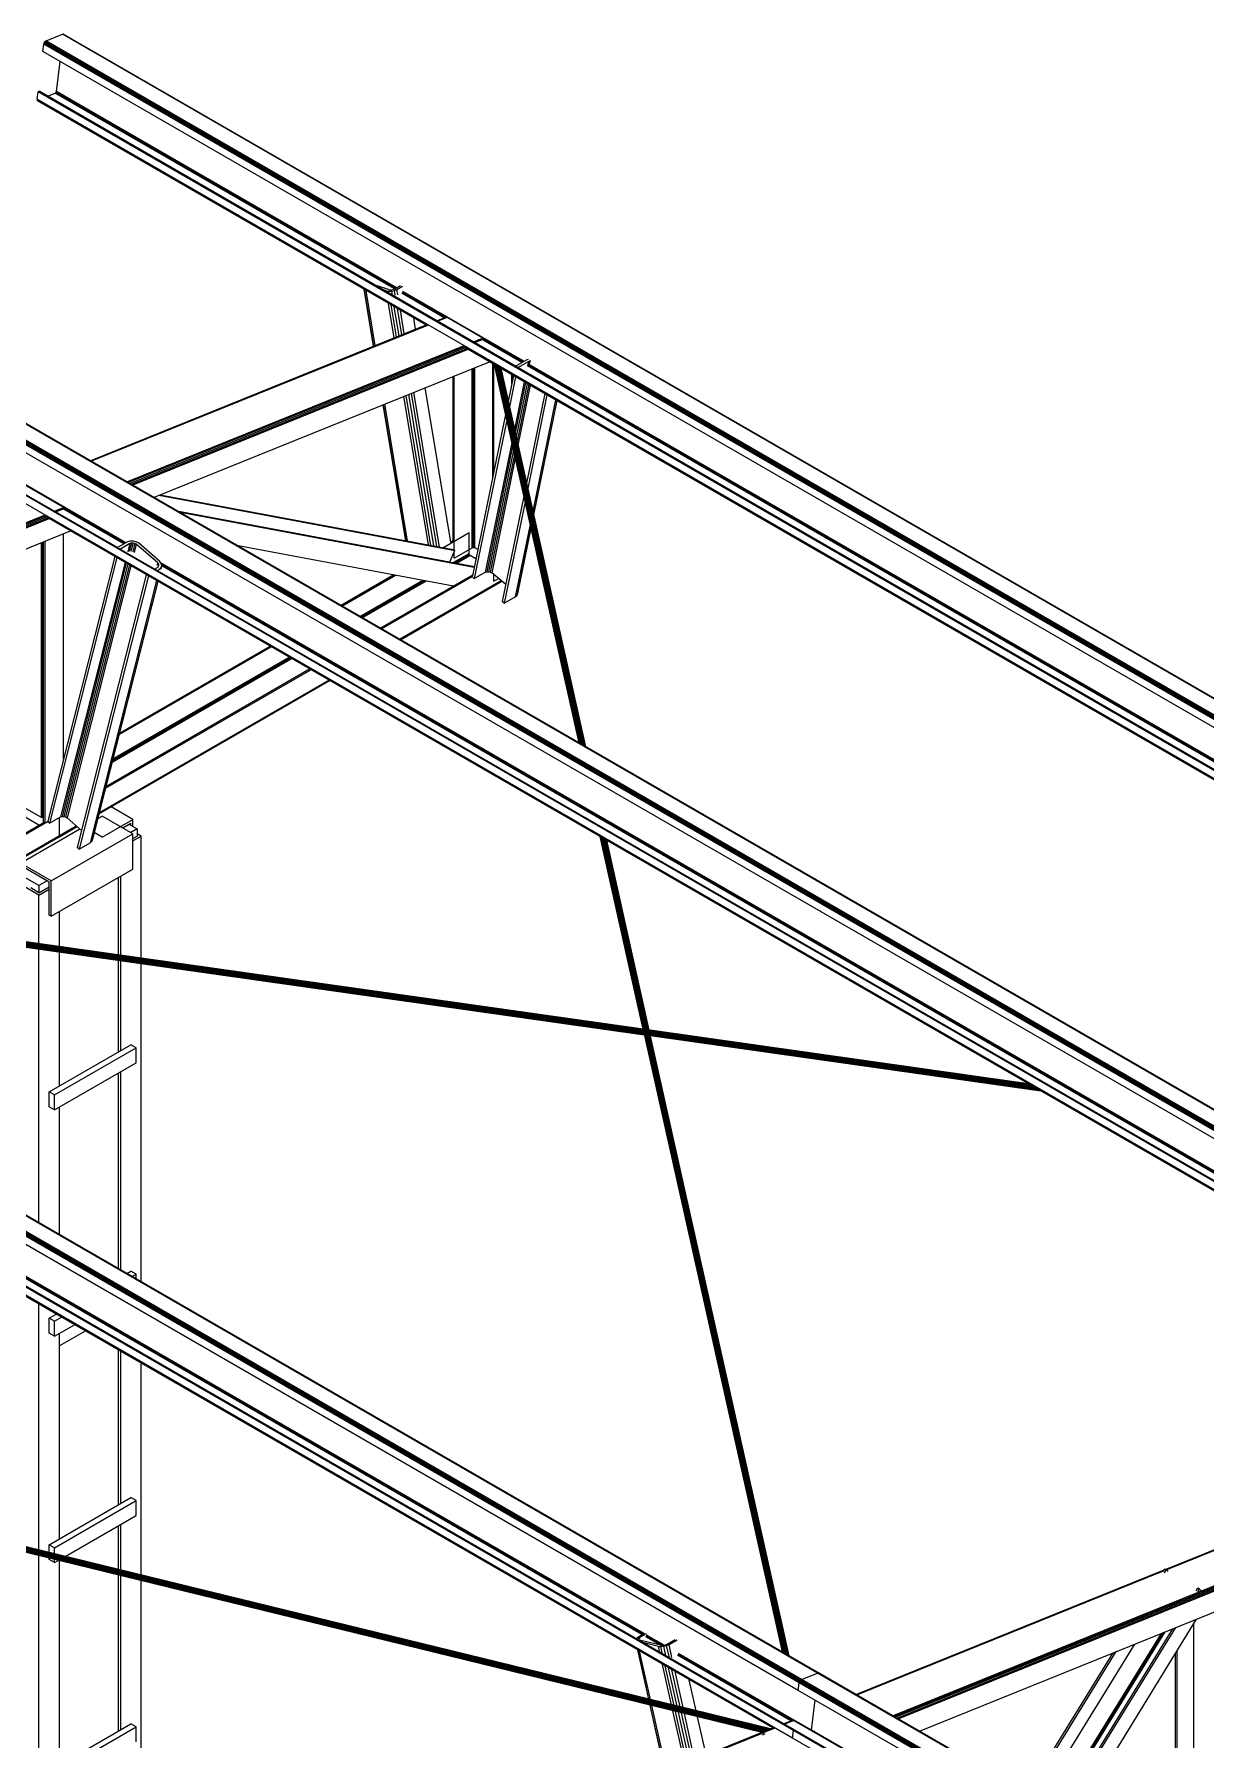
# Model space of a CAD drawing. Header units: millimetres. Extents: x 357 to 945, y 547 to 720.
# Drawn here: x 579.718 to 581.746, y 666.867 to 669.82 of the extents above; entities that cross this region are included whole.
import ezdxf

# ---------------------------------------------------------------- set-up
doc = ezdxf.new("R2010")
doc.units = ezdxf.units.MM
doc.layers.add('PLANTA-VIS', color=7, linetype='Continuous')

msp = doc.modelspace()

# ---------------------------------------------------------------- linework, layer by layer
at = {"layer": 'PLANTA-VIS', "extrusion": (6.79673e-13, 0.816497, 0.57735)}
for p, q in [((579.7349, 669.80498), (579.73583, 669.8067)), ((579.73583, 669.8067), (579.73708, 669.8081)), ((583.1653, 667.8267), (579.73583, 669.8067)), ((579.73708, 669.8081), (579.73845, 669.80897)), ((583.16655, 667.8281), (579.73708, 669.8081)), ((579.73845, 669.80897), (579.76642, 669.82027)), ((583.16792, 667.82896), (579.73845, 669.80897)), ((579.76642, 669.82027), (579.76773, 669.82049)), ((583.19589, 667.84027), (579.76642, 669.82027)), ((579.76773, 669.82049), (579.76874, 669.82)), ((583.19719, 667.84048), (579.76773, 669.82049)), ((583.19821, 667.84), (579.76874, 669.82)), ((579.73286, 669.79019), (579.73444, 669.80322)), ((583.16233, 667.81019), (579.73286, 669.79019)), ((579.73444, 669.80322), (579.7349, 669.80498)), ((583.1639, 667.82321), (579.73444, 669.80322)), ((583.16437, 667.82498), (579.7349, 669.80498)), ((579.75611, 669.72116), (579.76239, 669.77314)), ((579.7229, 669.70773), (579.72447, 669.72076)), ((579.72447, 669.72076), (579.72622, 669.72146)), ((583.15394, 667.74075), (579.72447, 669.72076)), ((583.15569, 667.74146), (579.72622, 669.72146)), ((579.74094, 669.71296), (579.7541, 669.71828)), ((579.7541, 669.71828), (579.75479, 669.71871)), ((580.34129, 669.37926), (579.7541, 669.71828)), ((579.75479, 669.71871), (579.75541, 669.71942)), ((580.34212, 669.37962), (579.75479, 669.71871)), ((579.75541, 669.71942), (579.75588, 669.72027)), ((580.34306, 669.38014), (579.75541, 669.71942)), ((579.75588, 669.72027), (579.75611, 669.72116)), ((580.34404, 669.3807), (579.75588, 669.72027)), ((580.34492, 669.38121), (579.75611, 669.72116)), ((583.15236, 667.72772), (579.7229, 669.70773)), ((579.7229, 669.70773), (579.72296, 669.70618)), ((580.39696, 669.31705), (579.72296, 669.70618)), ((579.72296, 669.70618), (579.72355, 669.70508)), ((580.39598, 669.31685), (579.72355, 669.70508)), ((582.43906, 667.53187), (579.00959, 669.51187)), ((582.43999, 667.53358), (579.01052, 669.51359)), ((582.44124, 667.53498), (579.01177, 669.51499)), ((582.44262, 667.53585), (579.01315, 669.51586)), ((582.47058, 667.54713), (579.04112, 669.52714)), ((582.47189, 667.54734), (579.04242, 669.52735)), ((582.4729, 667.54686), (579.04344, 669.52687)), ((582.43701, 667.51708), (579.00754, 669.49708)), ((582.4386, 667.5301), (579.00913, 669.5101)), ((582.42858, 667.44762), (578.99911, 669.42762)), ((579.86164, 668.93135), (579.00086, 669.42833)), ((582.42701, 667.4346), (578.99754, 669.4146)), ((580.30511, 669.28013), (580.28877, 669.37875)), ((580.30565, 669.28035), (580.28941, 669.37838)), ((580.30798, 669.28129), (580.29216, 669.37679)), ((580.33108, 669.37827), (580.31001, 669.38529)), ((580.32755, 669.37623), (580.3196, 669.37887)), ((580.32755, 669.37623), (580.33169, 669.37548)), ((580.32791, 669.37408), (580.32755, 669.37623)), ((580.33108, 669.37827), (580.33363, 669.3778)), ((580.33169, 669.37548), (580.33659, 669.37566)), ((580.33235, 669.37151), (580.33169, 669.37548)), ((580.33363, 669.3778), (580.33666, 669.37792)), ((580.33659, 669.37566), (580.34153, 669.37673)), ((580.33779, 669.36841), (580.33659, 669.37566)), ((580.33666, 669.37792), (580.33968, 669.37858)), ((580.33968, 669.37858), (580.34228, 669.37968)), ((580.34153, 669.37673), (580.34574, 669.37854)), ((580.34291, 669.36838), (580.34153, 669.37673)), ((580.34228, 669.37968), (580.3518, 669.38518)), ((580.34574, 669.37854), (580.35537, 669.3841)), ((580.34726, 669.36933), (580.34574, 669.37854)), ((580.42748, 669.32951), (580.35408, 669.37188)), ((580.42837, 669.32983), (580.35477, 669.37232)), ((580.42956, 669.3302), (580.35533, 669.37306)), ((580.56447, 669.25343), (580.35569, 669.37397)), ((580.56536, 669.25394), (580.35578, 669.37494)), ((580.34106, 669.29466), (580.33119, 669.35426)), ((580.34483, 669.29618), (580.33563, 669.35169)), ((580.34945, 669.29805), (580.34109, 669.34855)), ((580.35424, 669.29999), (580.34674, 669.34528)), ((580.35847, 669.3017), (580.35172, 669.3424)), ((579.81434, 669.08179), (580.3963, 669.31698)), ((579.81462, 669.08162), (580.39731, 669.31712)), ((579.81586, 669.08091), (580.39893, 669.31655)), ((580.37807, 669.30962), (580.37485, 669.32905)), ((580.41452, 669.32407), (580.4299, 669.33029)), ((580.41576, 669.32335), (580.43179, 669.32983)), ((579.87809, 669.04498), (580.46115, 669.28062)), ((579.88009, 669.04382), (580.46279, 669.27932)), ((579.88256, 669.04239), (580.46453, 669.27759)), ((579.88512, 669.04092), (580.46676, 669.27599)), ((579.88737, 669.03962), (580.46901, 669.27469)), ((583.11932, 667.74529), (580.46317, 669.27882)), ((583.11834, 667.7451), (580.46509, 669.27695)), ((580.47799, 669.28743), (580.49402, 669.29391)), ((580.47999, 669.28627), (580.49537, 669.29249)), ((580.56186, 669.25192), (580.49493, 669.29056)), ((580.56258, 669.25234), (580.49543, 669.29111)), ((580.5635, 669.25287), (580.49547, 669.29214)), ((579.92439, 669.01825), (580.50603, 669.25331)), ((580.51152, 669.05349), (580.51152, 669.25015)), ((580.51364, 669.06384), (580.51364, 669.24892)), ((580.51423, 669.24858), (580.66082, 668.59307)), ((580.51431, 669.24853), (580.66091, 668.59302)), ((580.51448, 669.24844), (580.66107, 668.59292)), ((580.51474, 669.24829), (580.66133, 668.59278)), ((580.51507, 669.2481), (580.66166, 668.59258)), ((580.51548, 669.24786), (580.66207, 668.59235)), ((580.51596, 669.24758), (580.66255, 668.59207)), ((580.51649, 669.24727), (580.66309, 668.59176)), ((580.51708, 669.24693), (580.66368, 668.59142)), ((580.51772, 669.24657), (580.66431, 668.59105)), ((580.51839, 669.24618), (580.66498, 668.59067)), ((580.51908, 669.24578), (580.66567, 668.59027)), ((580.51978, 669.24538), (580.66637, 668.58986)), ((580.55087, 669.24558), (580.55083, 669.24537)), ((580.55087, 669.24558), (580.56997, 669.25661)), ((580.55184, 669.24479), (580.55087, 669.24558)), ((580.55487, 669.24304), (580.57343, 669.25376)), ((580.56997, 669.25661), (580.57366, 669.25789)), ((580.57343, 669.25376), (580.57185, 669.24606)), ((583.06365, 667.80751), (580.57196, 669.24609)), ((583.06448, 667.80786), (580.5728, 669.24644)), ((580.57343, 669.25376), (580.57602, 669.25467)), ((583.06542, 667.80838), (580.57361, 669.24703)), ((583.0664, 667.80894), (580.57428, 669.24777)), ((583.06728, 667.80945), (580.5747, 669.24855)), ((580.57602, 669.25467), (580.57486, 669.24902)), ((580.57602, 669.25467), (580.57735, 669.2547)), ((580.44293, 668.94384), (580.44293, 669.22781)), ((580.44505, 668.92682), (580.44505, 669.22867)), ((580.47616, 668.93109), (580.47616, 669.24124)), ((580.47714, 668.93147), (580.47714, 669.24164)), ((580.47829, 668.9316), (580.47829, 669.2421)), ((580.47944, 668.93147), (580.47944, 669.24256)), ((580.4804, 668.93109), (580.4804, 669.24296)), ((580.52048, 669.24497), (580.66707, 668.58946)), ((580.52117, 669.24457), (580.66777, 668.58906)), ((580.52184, 669.24418), (580.66844, 668.58867)), ((580.52248, 669.24382), (580.66908, 668.5883)), ((580.52308, 669.24347), (580.66967, 668.58796)), ((580.52363, 669.24316), (580.67022, 668.58764)), ((580.52411, 669.24287), (580.67071, 668.58736)), ((580.52453, 669.24263), (580.67112, 668.58712)), ((580.52488, 669.24243), (580.67147, 668.58692)), ((580.52514, 669.24228), (580.67173, 668.58677)), ((580.52532, 669.24218), (580.67191, 668.58666)), ((580.52542, 669.24212), (580.67201, 668.58661)), ((580.52542, 669.24212), (580.67201, 668.58661)), ((580.54755, 669.22934), (580.53833, 669.18438)), ((580.55117, 669.22725), (580.54045, 669.17493)), ((580.54475, 669.2157), (580.54475, 669.23096)), ((580.54605, 669.22205), (580.54605, 669.23021)), ((580.54651, 669.22429), (580.54651, 669.22994)), ((580.56622, 669.21856), (580.54923, 669.13565)), ((580.56837, 669.21732), (580.55048, 669.13004)), ((580.57107, 669.21577), (580.55206, 669.123)), ((580.40051, 668.9359), (580.35784, 669.19342)), ((580.40466, 668.93513), (580.36161, 669.19494)), ((580.40975, 668.93418), (580.36623, 669.19681)), ((580.41502, 668.93319), (580.37102, 669.19875)), ((580.41967, 668.93232), (580.37524, 669.20045)), ((580.4392, 668.94068), (580.39485, 669.20838)), ((580.57391, 669.21412), (580.55372, 669.11557)), ((580.57646, 669.21265), (580.55521, 669.10893)), ((580.60176, 669.19805), (580.56997, 669.04291)), ((580.60537, 669.19596), (580.57208, 669.03348)), ((580.62042, 669.18727), (580.58086, 668.9942)), ((580.62248, 669.18608), (580.58207, 668.98882)), ((580.36092, 668.94329), (580.32189, 669.17889)), ((580.36152, 668.94318), (580.32243, 669.17911)), ((580.36408, 668.9427), (580.32476, 669.18005)), ((580.53367, 669.16163), (580.4765, 668.88259)), ((580.6228, 669.1859), (580.58225, 668.98798)), ((580.53579, 669.15219), (580.47953, 668.87767)), ((579.87542, 668.93931), (579.58761, 669.10547)), ((579.8763, 668.93982), (579.58769, 669.10645)), ((580.54457, 669.11291), (580.49863, 668.8887)), ((580.54582, 669.1073), (580.50122, 668.88961)), ((580.5474, 669.10025), (580.50426, 668.88968)), ((580.54906, 669.09283), (580.50728, 668.88891)), ((580.55055, 669.08619), (580.50982, 668.88742)), ((579.93366, 669.02199), (580.44593, 668.92631)), ((579.93553, 669.02275), (580.4431, 668.92795)), ((580.56531, 669.02017), (580.52796, 668.83789)), ((580.56742, 669.01074), (580.53142, 668.83504)), ((578.48155, 668.48058), (579.73579, 668.98747)), ((578.48355, 668.47942), (579.73743, 668.98617)), ((578.48603, 668.47799), (579.73917, 668.98444)), ((578.48858, 668.47652), (579.74142, 668.98285)), ((578.49084, 668.47522), (579.74367, 668.98154)), ((582.39398, 667.45215), (579.73779, 668.9857)), ((582.393, 667.45195), (579.73971, 668.98383)), ((579.75265, 668.99428), (579.76865, 669.00075)), ((579.75465, 668.99313), (579.77001, 668.99934)), ((579.8728, 668.9378), (579.76958, 668.99739)), ((579.87353, 668.93822), (579.77007, 668.99795)), ((579.87444, 668.93874), (579.77012, 668.99897)), ((579.96482, 668.9949), (580.47981, 668.89872)), ((579.96765, 668.99327), (580.47959, 668.89766)), ((581.0447, 666.97058), (577.61524, 668.95058)), ((581.04608, 666.97145), (577.61661, 668.95145)), ((581.07405, 666.98273), (577.64458, 668.96273)), ((581.07535, 666.98294), (577.64588, 668.96294)), ((581.07637, 666.98246), (577.6469, 668.96246)), ((578.52786, 668.45384), (579.78069, 668.96017)), ((579.76828, 668.56513), (579.76828, 668.95516)), ((580.42538, 668.93126), (580.47058, 668.95736)), ((580.47058, 668.92143), (580.47058, 668.95736)), ((580.5762, 668.97145), (580.55051, 668.84607)), ((580.57741, 668.96608), (580.55335, 668.84867)), ((580.57759, 668.96524), (580.55439, 668.85199)), ((581.04048, 666.95267), (577.61101, 668.93268)), ((581.04206, 666.9657), (577.61259, 668.9457)), ((581.04253, 666.96747), (577.61306, 668.94747)), ((581.04345, 666.96918), (577.61398, 668.94918)), ((579.7301, 668.46402), (579.7301, 668.93972)), ((579.73293, 668.46565), (579.73293, 668.94087)), ((579.73364, 668.45513), (579.73364, 668.94115)), ((579.73646, 668.45635), (579.73646, 668.9423)), ((579.8608, 668.93087), (579.86073, 668.93057)), ((579.8608, 668.93087), (579.87989, 668.94189)), ((579.86196, 668.92986), (579.8608, 668.93087)), ((582.43033, 667.44832), (579.86407, 668.92995)), ((579.86595, 668.92887), (579.88332, 668.9389)), ((579.88332, 668.9389), (579.87955, 668.92398)), ((579.87989, 668.94189), (579.88409, 668.94334)), ((579.88591, 668.93979), (579.88208, 668.92464)), ((579.88332, 668.9389), (579.88591, 668.93979)), ((579.88409, 668.94334), (579.88901, 668.94337)), ((579.88893, 668.93982), (579.88511, 668.92469)), ((579.88591, 668.93979), (579.88893, 668.93982)), ((579.89194, 668.93897), (579.88818, 668.92413)), ((579.88893, 668.93982), (579.89194, 668.93897)), ((579.88901, 668.94337), (579.89389, 668.942)), ((579.89446, 668.93739), (579.89082, 668.92302)), ((579.89194, 668.93897), (579.89446, 668.93739)), ((579.89389, 668.942), (579.898, 668.93943)), ((579.93146, 668.90514), (579.89446, 668.93739)), ((579.935, 668.90718), (579.898, 668.93943)), ((580.06792, 668.93538), (580.44385, 668.86517)), ((580.43746, 668.90663), (580.44593, 668.92631)), ((580.43905, 668.9416), (580.44293, 668.94384)), ((580.44593, 668.92631), (580.4431, 668.92795)), ((580.44312, 668.90557), (580.47058, 668.92143)), ((580.44459, 668.9053), (580.47075, 668.9204)), ((580.44505, 668.91313), (580.47616, 668.93109)), ((580.44505, 668.91313), (580.44505, 668.92426)), ((580.47075, 668.9204), (580.47058, 668.92143)), ((580.4712, 668.91933), (580.47075, 668.9204)), ((580.47616, 668.93109), (580.47714, 668.93147)), ((580.47714, 668.93147), (580.47829, 668.9316)), ((580.47829, 668.9316), (580.47944, 668.93147)), ((580.47944, 668.93147), (580.4804, 668.93109)), ((580.4858, 668.92798), (580.4804, 668.93109)), ((579.85706, 668.91608), (579.74118, 668.45797)), ((579.86071, 668.91397), (579.74438, 668.4541)), ((579.87494, 668.90576), (579.76347, 668.46513)), ((579.877, 668.90457), (579.76606, 668.46602)), ((579.87963, 668.90305), (579.76908, 668.46604)), ((579.88244, 668.90143), (579.77209, 668.4652)), ((579.88499, 668.89995), (579.77461, 668.46362)), ((579.92613, 668.89412), (579.93129, 668.8971)), ((579.93146, 668.90514), (579.93023, 668.90026)), ((579.93044, 668.89164), (579.93472, 668.89411)), ((579.93129, 668.8971), (579.93304, 668.89871)), ((579.93314, 668.90307), (579.93146, 668.90514)), ((579.93314, 668.90307), (579.93206, 668.89879)), ((579.93304, 668.89871), (579.93368, 668.9008)), ((579.93368, 668.9008), (579.93314, 668.90307)), ((579.93472, 668.89411), (579.93428, 668.89238)), ((579.93472, 668.89411), (579.93756, 668.89673)), ((579.93771, 668.9038), (579.935, 668.90718)), ((582.24947, 667.56967), (579.93687, 668.90485)), ((579.93756, 668.89673), (579.93694, 668.89429)), ((579.93756, 668.89673), (579.93861, 668.90014)), ((579.93861, 668.90014), (579.93771, 668.9038)), ((579.93861, 668.90014), (579.93776, 668.89675)), ((582.24859, 667.56916), (579.93784, 668.90327)), ((582.24761, 667.56859), (579.93816, 668.90195)), ((582.2467, 667.56807), (579.93847, 668.90073)), ((582.24597, 667.56765), (579.93854, 668.89984)), ((580.44633, 668.90497), (580.4712, 668.91933)), ((580.44806, 668.90465), (580.47189, 668.9184)), ((580.44953, 668.90437), (580.4727, 668.91776)), ((580.47189, 668.9184), (580.4712, 668.91933)), ((580.4727, 668.91776), (580.47189, 668.9184)), ((580.48254, 668.91207), (580.4727, 668.91776)), ((581.03205, 666.88321), (577.60258, 668.86322)), ((579.91179, 668.88448), (579.79234, 668.4123)), ((579.91544, 668.88237), (579.79577, 668.40931)), ((579.92967, 668.87416), (579.81486, 668.42033)), ((579.93157, 668.87306), (579.8177, 668.42295)), ((579.93174, 668.87296), (579.81876, 668.42636)), ((580.2481, 668.83135), (580.3402, 668.88453)), ((580.25022, 668.83013), (580.3434, 668.88393)), ((580.28133, 668.81217), (580.39042, 668.87515)), ((580.28231, 668.8116), (580.39189, 668.87487)), ((580.28346, 668.81094), (580.39364, 668.87455)), ((580.28461, 668.81028), (580.39537, 668.87422)), ((580.28558, 668.80972), (580.39683, 668.87395)), ((580.31669, 668.79175), (580.47683, 668.88421)), ((580.31881, 668.79053), (580.47738, 668.88208)), ((580.34992, 668.77257), (580.52593, 668.87418)), ((580.35122, 668.77181), (580.527, 668.8733)), ((580.35168, 668.77155), (580.52738, 668.87299)), ((580.47953, 668.87767), (580.47738, 668.87945)), ((580.47953, 668.87767), (580.49863, 668.8887)), ((580.49863, 668.8887), (580.50122, 668.88961)), ((580.50122, 668.88961), (580.50426, 668.88968)), ((580.50426, 668.88968), (580.50728, 668.88891)), ((580.50728, 668.88891), (580.50982, 668.88742)), ((580.53404, 668.86752), (580.50982, 668.88742)), ((580.51364, 668.87353), (580.51364, 668.88428)), ((580.51364, 668.87353), (580.52132, 668.87797)), ((581.03047, 666.87019), (577.601, 668.8502)), ((580.53142, 668.83504), (580.52796, 668.83789)), ((580.53142, 668.83504), (580.55051, 668.84607)), ((580.55051, 668.84607), (580.55335, 668.84867)), ((580.55335, 668.84867), (580.55439, 668.85199)), ((579.86458, 668.60748), (580.12807, 668.75961)), ((579.8653, 668.61035), (580.12595, 668.76083)), ((579.84111, 668.51473), (580.19666, 668.72001)), ((579.84184, 668.5176), (580.19454, 668.72123)), ((579.85248, 668.55967), (580.16343, 668.7392)), ((579.85281, 668.56098), (580.16246, 668.73975)), ((579.8532, 668.56253), (580.16132, 668.74042)), ((579.8536, 668.56409), (580.16016, 668.74108)), ((579.85393, 668.56541), (580.15919, 668.74165)), ((579.82987, 668.47028), (580.22954, 668.70103)), ((579.83002, 668.4709), (580.22908, 668.70129)), ((579.83047, 668.47266), (580.22778, 668.70204)), ((579.73293, 668.53816), (579.73364, 668.53775)), ((579.73293, 668.53392), (579.73364, 668.53433)), ((579.73293, 668.53147), (579.73364, 668.53188)), ((579.7301, 668.46402), (579.70111, 668.48076)), ((579.73293, 668.49554), (579.73364, 668.49595)), ((579.73293, 668.49442), (579.73364, 668.49483)), ((579.73293, 668.49309), (579.73364, 668.4935)), ((579.73293, 668.49176), (579.73364, 668.49217)), ((579.73293, 668.49065), (579.73364, 668.49105)), ((579.88863, 668.46051), (579.85079, 668.48236)), ((579.4403, 668.28577), (579.73611, 668.45656)), ((579.44371, 668.28529), (579.74199, 668.4575)), ((579.726, 668.45072), (579.69489, 668.46868)), ((579.726, 668.45072), (579.69489, 668.46868)), ((579.7301, 668.46402), (579.73293, 668.46565)), ((579.74438, 668.4541), (579.74199, 668.45619)), ((579.74438, 668.4541), (579.76347, 668.46513)), ((579.76011, 668.43), (579.79203, 668.44843)), ((579.76103, 668.43107), (579.79166, 668.44875)), ((579.76135, 668.43276), (579.76135, 668.46391)), ((579.76135, 668.43276), (579.76135, 668.46391)), ((579.76135, 668.43276), (579.79063, 668.44966)), ((579.76347, 668.46513), (579.76606, 668.46602)), ((579.76606, 668.46602), (579.76908, 668.46604)), ((579.76908, 668.46604), (579.77209, 668.4652)), ((579.77209, 668.4652), (579.77461, 668.46362)), ((579.79977, 668.44168), (579.77461, 668.46362)), ((579.82781, 668.46213), (579.8356, 668.46663)), ((579.88863, 668.43601), (579.8356, 668.46663)), ((579.8356, 668.42989), (579.88863, 668.46051)), ((579.87096, 668.44622), (579.8851, 668.45439)), ((579.88156, 668.45234), (579.8957, 668.44418)), ((579.8851, 668.4503), (579.8851, 668.45439)), ((579.88863, 668.44826), (579.88863, 668.46051)), ((580.99744, 666.88774), (578.34125, 668.42129)), ((580.99646, 666.88755), (578.34318, 668.41943)), ((579.49368, 668.27821), (579.76135, 668.43276)), ((579.49577, 668.27792), (579.76103, 668.43107)), ((579.49651, 668.27781), (579.76011, 668.43)), ((579.69418, 668.38498), (579.79683, 668.44425)), ((579.74721, 668.35436), (579.88863, 668.43601)), ((579.76103, 668.43107), (579.76011, 668.43)), ((579.76103, 668.43107), (579.76011, 668.43)), ((579.76135, 668.43276), (579.76103, 668.43107)), ((579.76135, 668.43276), (579.76103, 668.43107)), ((579.79577, 668.40931), (579.81486, 668.42033)), ((579.81486, 668.42033), (579.8177, 668.42295)), ((579.8177, 668.42295), (579.81876, 668.42636)), ((579.8356, 668.42989), (579.82168, 668.43793)), ((579.8957, 668.44418), (579.8851, 668.43806)), ((579.88863, 668.37478), (579.88863, 668.43601)), ((579.88863, 668.42777), (579.8957, 668.43185)), ((579.88863, 668.42368), (579.90278, 668.43185)), ((579.8957, 668.44418), (579.8957, 668.43185)), ((579.90278, 668.43185), (579.8957, 668.43593)), ((579.90278, 668.22032), (579.90278, 668.43185)), ((580.69704, 668.43112), (580.77168, 668.09735)), ((580.69712, 668.43107), (580.77175, 668.09734)), ((580.69729, 668.43097), (580.77191, 668.09732)), ((580.69755, 668.43082), (580.77213, 668.09728)), ((580.69788, 668.43063), (580.77243, 668.09724)), ((580.69829, 668.4304), (580.7728, 668.09719)), ((580.69876, 668.43012), (580.77323, 668.09713)), ((580.6993, 668.42981), (580.77372, 668.09706)), ((580.69989, 668.42947), (580.77425, 668.09698)), ((580.70053, 668.4291), (580.77482, 668.0969)), ((580.7012, 668.42872), (580.77542, 668.09682)), ((580.70189, 668.42832), (580.77604, 668.09672)), ((580.70259, 668.42791), (580.77669, 668.09654)), ((580.70329, 668.42751), (580.77736, 668.09628)), ((580.70398, 668.42711), (581.01974, 667.01515)), ((580.70465, 668.42672), (580.77863, 668.09592)), ((580.70529, 668.42635), (580.77915, 668.09607)), ((580.70589, 668.42601), (580.77966, 668.09615)), ((580.70644, 668.42569), (580.78013, 668.09615)), ((580.70692, 668.42541), (580.78057, 668.09609)), ((580.70734, 668.42517), (580.78094, 668.09604)), ((580.70769, 668.42497), (580.78125, 668.09599)), ((580.70795, 668.42482), (580.78149, 668.09596)), ((580.70813, 668.42471), (580.78166, 668.09594)), ((580.70822, 668.42466), (580.78174, 668.09592)), ((580.70823, 668.42465), (580.78175, 668.09592)), ((580.77595, 668.09674), (578.6172, 668.40226)), ((580.7766, 668.09658), (578.61737, 668.40216)), ((580.77728, 668.09634), (578.61771, 668.40197)), ((580.77797, 668.09602), (578.61821, 668.40167)), ((581.4403, 668.00199), (578.61887, 668.40129)), ((580.77755, 668.09544), (578.61968, 668.40083)), ((580.77701, 668.0951), (578.62063, 668.40028)), ((580.77649, 668.09471), (578.62169, 668.39967)), ((580.77599, 668.09427), (578.62286, 668.39899)), ((580.77551, 668.0938), (578.62411, 668.39827)), ((580.77507, 668.09328), (578.62542, 668.39751)), ((580.77468, 668.09275), (578.62678, 668.39673)), ((580.77434, 668.09219), (578.62817, 668.39593)), ((580.77405, 668.09163), (578.62955, 668.39513)), ((580.77381, 668.09107), (578.63091, 668.39434)), ((580.77365, 668.09052), (578.63223, 668.39358)), ((580.77355, 668.08999), (578.63349, 668.39285)), ((580.77351, 668.08948), (578.63466, 668.39218)), ((580.77355, 668.08901), (578.63574, 668.39156)), ((580.77364, 668.08858), (578.63669, 668.39101)), ((580.77372, 668.08821), (578.63751, 668.39053)), ((580.77379, 668.0879), (578.63818, 668.39014)), ((580.77384, 668.08767), (578.6387, 668.38985)), ((580.77388, 668.08751), (578.63905, 668.38964)), ((580.7739, 668.08743), (578.63923, 668.38954)), ((580.7739, 668.08743), (578.63924, 668.38953)), ((579.79577, 668.40931), (579.79234, 668.4123)), ((579.726, 668.3462), (579.67048, 668.37826)), ((579.74721, 668.35436), (579.69418, 668.38498)), ((579.74368, 668.35232), (579.69418, 668.3809)), ((579.74721, 668.29313), (579.88863, 668.37478)), ((579.86389, 668.22582), (579.86389, 668.36049)), ((579.86742, 668.22532), (579.86742, 668.36253)), ((579.726, 668.32979), (579.69064, 668.3502)), ((579.726, 668.33387), (579.71186, 668.34204)), ((579.74014, 668.35436), (579.726, 668.3462)), ((579.726, 668.3462), (579.726, 668.33387)), ((579.726, 668.33387), (579.74368, 668.34408)), ((579.726, 668.32979), (579.74368, 668.33999)), ((579.726, 668.24534), (579.726, 668.32979)), ((579.74368, 668.29517), (579.74368, 668.35232)), ((579.74721, 668.29313), (579.74721, 668.35436)), ((581.03379, 666.88392), (578.55002, 668.31793)), ((579.76135, 668.24033), (579.76135, 668.30129)), ((580.77335, 667.05121), (578.61978, 668.29458)), ((580.77247, 667.0507), (578.62117, 668.29275)), ((580.77149, 667.05014), (578.62201, 668.29114)), ((580.77058, 667.04961), (578.62229, 668.28993)), ((580.76985, 667.04919), (578.62252, 668.28895)), ((579.74721, 668.29313), (579.74368, 668.29517)), ((579.726, 667.76209), (579.726, 668.23573)), ((579.76135, 667.99897), (579.76135, 668.23073)), ((579.86389, 668.05816), (579.86389, 668.21622)), ((579.86742, 668.06021), (579.86742, 668.21572)), ((579.90278, 667.66003), (579.90278, 668.21071)), ((580.77507, 668.09328), (581.01565, 667.01751)), ((580.77551, 668.0938), (581.01628, 667.01715)), ((580.77599, 668.09427), (581.01695, 667.01676)), ((580.77649, 668.09471), (581.01764, 667.01636)), ((580.77701, 668.0951), (581.01834, 667.01596)), ((580.77755, 668.09544), (581.01905, 667.01555)), ((581.43964, 668.00238), (580.77863, 668.09592)), ((580.7787, 668.0956), (581.02041, 667.01477)), ((581.43914, 668.00267), (580.77915, 668.09607)), ((581.44111, 668.00153), (580.77923, 668.0952)), ((580.77936, 668.09513), (581.02105, 667.0144)), ((581.4388, 668.00286), (580.77966, 668.09615)), ((581.44205, 668.00098), (580.77989, 668.09469)), ((580.78, 668.09462), (581.02165, 667.01405)), ((581.43863, 668.00296), (580.78013, 668.09615)), ((581.44312, 668.00037), (580.7805, 668.09414)), ((580.7806, 668.09406), (581.02219, 667.01374)), ((581.44428, 667.99969), (580.78107, 668.09356)), ((580.78115, 668.09347), (581.02268, 667.01346)), ((579.74371, 667.98878), (579.88513, 668.07043)), ((579.75269, 667.9836), (579.89411, 668.06525)), ((579.89411, 668.06525), (579.88513, 668.07043)), ((579.89411, 668.03932), (579.89411, 668.06525)), ((580.77351, 668.08948), (581.01288, 667.01911)), ((580.77355, 668.08999), (581.01305, 667.01902)), ((580.77355, 668.08901), (581.0128, 667.01916)), ((580.77365, 668.09052), (581.0133, 667.01887)), ((580.77381, 668.09107), (581.01363, 667.01868)), ((580.77405, 668.09163), (581.01404, 667.01844)), ((580.77434, 668.09219), (581.01452, 667.01817)), ((580.77468, 668.09275), (581.01506, 667.01786)), ((581.44553, 667.99897), (580.78158, 668.09294)), ((580.78166, 668.09284), (581.0231, 667.01321)), ((581.44685, 667.99821), (580.78203, 668.0923)), ((580.7821, 668.0922), (581.02344, 667.01302)), ((581.44821, 667.99743), (580.78242, 668.09165)), ((580.78248, 668.09156), (581.02371, 667.01286)), ((581.44959, 667.99663), (580.78273, 668.09101)), ((580.78278, 668.09091), (581.02389, 667.01276)), ((581.45098, 667.99583), (580.78297, 668.09037)), ((580.783, 668.09028), (581.02398, 667.0127)), ((581.45234, 667.99504), (580.78312, 668.08975)), ((580.78314, 668.08966), (581.02399, 667.0127)), ((581.45366, 667.99428), (580.78326, 668.08916)), ((581.45492, 667.99356), (580.78338, 668.08859)), ((581.45609, 667.99288), (580.7835, 668.08806)), ((581.45716, 667.99226), (580.78361, 668.08758)), ((581.45812, 667.99171), (580.78371, 668.08715)), ((581.45894, 667.99123), (580.78379, 668.08678)), ((581.45961, 667.99085), (580.78386, 668.08648)), ((581.46013, 667.99055), (580.78391, 668.08625)), ((581.46048, 667.99034), (580.78394, 668.08609)), ((581.46066, 667.99024), (580.78396, 668.08601)), ((581.46067, 667.99024), (580.78396, 668.08601)), ((579.75269, 667.95767), (579.89411, 668.03932)), ((579.86389, 667.68249), (579.86389, 668.02187)), ((579.86742, 667.68044), (579.86742, 668.02391)), ((579.75269, 667.9836), (579.74371, 667.98878)), ((579.74371, 667.96286), (579.74371, 667.98878)), ((579.75269, 667.95767), (579.75269, 667.9836)), ((579.75269, 667.95767), (579.74371, 667.96286)), ((579.76135, 667.74168), (579.76135, 667.96267)), ((580.99152, 666.88556), (577.31102, 667.78569)), ((579.87795, 667.67437), (579.88513, 667.67851)), ((579.89411, 667.67333), (579.88513, 667.67851)), ((579.88693, 667.66918), (579.89411, 667.67333)), ((579.89411, 667.66503), (579.89411, 667.67333)), ((579.726, 667.19558), (579.726, 667.62105)), ((579.74371, 667.59686), (579.7558, 667.60384)), ((579.75269, 667.59168), (579.74371, 667.59686)), ((579.74371, 667.57094), (579.74371, 667.59686)), ((579.75269, 667.59168), (579.76478, 667.59866)), ((579.75269, 667.56576), (579.75269, 667.59168)), ((579.75269, 667.56576), (579.74371, 667.57094)), ((579.75269, 667.56576), (579.78723, 667.5857)), ((579.80596, 667.57489), (579.76135, 667.54914)), ((579.76135, 667.21513), (579.76135, 667.57076)), ((579.86389, 667.27433), (579.86389, 667.54144)), ((579.86742, 667.27637), (579.86742, 667.5394)), ((579.90278, 667.15234), (579.90278, 667.51899)), ((581.20391, 666.90882), (582.45816, 667.41572)), ((581.20591, 666.90766), (582.45979, 667.41441)), ((581.67592, 667.16215), (582.36877, 667.44216)), ((581.67621, 667.16199), (582.36851, 667.44178)), ((581.67745, 667.16127), (582.3674, 667.44011)), ((581.20839, 666.90624), (582.46153, 667.41269)), ((581.21094, 666.90476), (582.46378, 667.41109)), ((581.2132, 666.90346), (582.46603, 667.40979)), ((581.25022, 666.88209), (582.50305, 667.38841)), ((580.99104, 666.88536), (578.99335, 667.37394)), ((580.99189, 666.88571), (578.99355, 667.37444)), ((580.99215, 666.88581), (578.99399, 667.3745)), ((580.99047, 666.88513), (578.99427, 667.37334)), ((580.99229, 666.88587), (578.99441, 667.37449)), ((580.99231, 666.88588), (578.99479, 667.37441)), ((580.9898, 666.88486), (578.99515, 667.37269)), ((580.98906, 666.88456), (578.99598, 667.372)), ((580.98824, 666.88423), (578.99675, 667.37129)), ((580.98738, 666.88388), (578.99745, 667.37055)), ((580.98647, 666.88351), (578.99808, 667.36981)), ((580.98553, 666.88313), (578.99861, 667.36907)), ((580.98458, 666.88275), (578.99906, 667.36835)), ((580.98364, 666.88237), (578.99951, 667.36762)), ((580.98271, 666.88199), (578.99995, 667.36692)), ((580.98181, 666.88163), (579.00037, 667.36623)), ((580.98096, 666.88129), (579.00078, 667.36558)), ((580.98018, 666.88097), (579.00115, 667.36498)), ((580.97946, 666.88068), (579.00149, 667.36443)), ((580.97883, 666.88042), (579.00179, 667.36394)), ((580.97829, 666.88021), (579.00205, 667.36353)), ((580.97785, 666.88003), (579.00226, 667.3632)), ((580.97752, 666.8799), (579.00241, 667.36295)), ((580.97731, 666.87981), (579.00251, 667.36278)), ((580.97721, 666.87977), (579.00256, 667.36271)), ((579.74371, 667.20495), (579.88513, 667.2866)), ((579.75269, 667.19976), (579.89411, 667.28141)), ((579.89411, 667.28141), (579.88513, 667.2866)), ((579.89411, 667.25549), (579.89411, 667.28141)), ((579.7712, 667.18452), (579.89411, 667.25549)), ((579.86389, 667.16185), (579.86389, 667.23803)), ((579.86742, 667.16099), (579.86742, 667.24008)), ((579.726, 666.3914), (579.726, 667.18578)), ((579.75269, 667.19976), (579.74371, 667.20495)), ((579.74371, 667.19124), (579.74371, 667.20495)), ((579.74371, 667.17902), (579.74371, 667.18145)), ((579.75269, 667.17384), (579.74371, 667.17902)), ((579.75269, 667.18905), (579.75269, 667.19976)), ((579.75269, 667.17384), (579.75269, 667.17925)), ((579.75269, 667.17384), (579.75928, 667.17764)), ((579.76135, 666.82321), (579.76135, 667.17713)), ((579.86389, 666.88241), (579.86389, 667.15205)), ((579.86742, 666.88445), (579.86742, 667.15119)), ((581.14016, 666.94563), (581.67404, 667.16139)), ((581.14044, 666.94546), (581.67381, 667.16102)), ((581.14169, 666.94475), (581.67281, 667.1594)), ((581.67196, 667.15801), (581.67488, 667.16276)), ((581.67479, 667.15638), (581.67771, 667.16112)), ((581.67771, 667.16112), (581.67488, 667.16276)), ((581.67771, 667.16112), (581.68095, 667.15887)), ((579.90278, 666.44554), (579.90278, 667.14254)), ((581.72924, 667.12495), (581.73215, 667.12969)), ((581.73206, 667.12331), (581.73498, 667.12806)), ((581.73498, 667.12806), (581.73215, 667.12969)), ((581.73498, 667.12806), (581.73823, 667.1258)), ((581.4963, 666.74001), (581.69401, 667.06144)), ((581.51632, 666.72845), (581.73011, 667.07603)), ((581.7252, 666.60785), (581.7252, 667.06805)), ((580.75943, 667.04232), (580.75965, 667.04275)), ((580.75965, 667.04275), (580.7625, 667.04494)), ((580.7625, 667.04494), (580.77419, 667.0517)), ((580.76347, 667.04146), (580.76413, 667.04279)), ((580.764, 667.04034), (580.76347, 667.04146)), ((580.76565, 667.0396), (580.764, 667.04034)), ((580.76413, 667.04279), (580.76588, 667.04415)), ((580.76459, 667.04071), (580.76413, 667.04279)), ((580.80227, 667.03095), (580.76565, 667.0396)), ((580.76588, 667.04415), (580.77773, 667.05099)), ((580.76641, 667.0418), (580.76588, 667.04415)), ((580.79874, 667.0289), (580.77155, 667.03533)), ((580.80088, 667.03127), (580.7764, 667.04541)), ((580.80304, 667.03087), (580.77708, 667.04586)), ((580.80511, 667.03073), (580.77762, 667.0466)), ((580.80678, 667.03089), (580.77793, 667.04755)), ((580.80819, 667.0311), (580.77798, 667.04854)), ((580.80227, 667.03095), (580.80478, 667.03069)), ((580.80478, 667.03069), (580.80777, 667.03099)), ((580.80766, 667.02898), (580.81255, 667.03025)), ((580.80777, 667.03099), (580.81077, 667.03177)), ((580.81077, 667.03177), (580.81335, 667.03293)), ((580.81255, 667.03025), (580.81675, 667.03213)), ((580.8173, 667.00896), (580.81255, 667.03025)), ((580.81335, 667.03293), (580.82731, 667.04098)), ((580.81675, 667.03213), (580.83085, 667.04027)), ((580.82171, 667.00987), (580.81675, 667.03213)), ((581.45704, 666.76268), (581.62321, 667.03283)), ((581.4825, 666.74798), (581.66912, 667.05138)), ((581.4845, 666.74682), (581.67273, 667.05284)), ((581.48603, 666.74594), (581.6755, 667.05396)), ((581.49347, 666.74164), (581.68891, 667.05938)), ((580.78156, 666.93742), (580.76259, 667.02258)), ((580.78205, 666.9373), (580.76312, 667.02227)), ((580.7846, 666.93668), (580.76588, 667.02068)), ((580.79874, 667.0289), (580.80281, 667.02851)), ((580.80111, 667.01826), (580.79874, 667.0289)), ((580.80281, 667.02851), (580.80766, 667.02898)), ((580.80568, 667.01562), (580.80281, 667.02851)), ((580.81137, 667.01234), (580.80766, 667.02898)), ((581.02792, 666.90019), (580.8317, 667.01348)), ((581.02882, 666.90051), (580.83238, 667.01393)), ((581.03001, 666.90088), (580.83292, 667.01467)), ((581.06344, 666.88271), (580.83323, 667.01562)), ((581.06368, 666.88359), (580.83328, 667.01661)), ((581.43619, 666.77471), (581.58561, 667.01764)), ((581.43902, 666.77308), (581.59071, 667.0197)), ((581.69338, 666.62622), (581.69338, 667.01632)), ((581.69621, 666.62459), (581.69621, 667.02092)), ((580.82129, 666.9277), (580.80569, 666.99769)), ((580.82551, 666.92667), (580.81027, 666.99505)), ((580.83075, 666.92539), (580.81595, 666.99177)), ((580.83622, 666.92405), (580.8219, 666.98834)), ((580.8411, 666.92286), (580.82719, 666.98528)), ((580.86389, 666.91728), (580.85192, 666.971)), ((581.0447, 666.97058), (581.04608, 666.97145)), ((581.0447, 666.97058), (581.04608, 666.97145)), ((581.04608, 666.97145), (581.07405, 666.98273)), ((581.04608, 666.97145), (581.07405, 666.98273)), ((583.76844, 665.39969), (581.04608, 666.97145)), ((581.07405, 666.98273), (581.07535, 666.98294)), ((581.07405, 666.98273), (581.07535, 666.98294)), ((583.79641, 665.41097), (581.07405, 666.98273)), ((581.07535, 666.98294), (581.07637, 666.98246)), ((581.07535, 666.98294), (581.07637, 666.98246)), ((583.79771, 665.41118), (581.07535, 666.98294)), ((583.79873, 665.4107), (581.07637, 666.98246)), ((581.04048, 666.95267), (581.04206, 666.9657)), ((581.04048, 666.95267), (581.04206, 666.9657)), ((583.76284, 665.38092), (581.04048, 666.95267)), ((581.04206, 666.9657), (581.04253, 666.96747)), ((581.04206, 666.9657), (581.04253, 666.96747)), ((583.76442, 665.39394), (581.04206, 666.9657)), ((581.04253, 666.96747), (581.04345, 666.96918)), ((581.04253, 666.96747), (581.04345, 666.96918)), ((583.76489, 665.39571), (581.04253, 666.96747)), ((581.04345, 666.96918), (581.0447, 666.97058)), ((581.04345, 666.96918), (581.0447, 666.97058)), ((583.76581, 665.39742), (581.04345, 666.96918)), ((583.76707, 665.39882), (581.0447, 666.97058)), ((580.80952, 666.812), (580.78387, 666.92705)), ((580.80994, 666.81217), (580.78436, 666.92693)), ((580.81215, 666.81306), (580.78691, 666.92631)), ((580.84397, 666.82592), (580.8236, 666.91734)), ((580.84763, 666.8274), (580.82782, 666.91631)), ((580.85218, 666.82924), (580.83306, 666.91503)), ((580.85692, 666.83116), (580.83853, 666.91369)), ((580.86115, 666.83287), (580.84341, 666.91249)), ((581.06368, 666.88359), (581.07, 666.93563)), ((581.06368, 666.88359), (581.07, 666.93563)), ((579.74362, 666.38122), (580.99677, 666.88768)), ((579.74371, 666.81303), (579.88513, 666.89468)), ((579.74391, 666.38106), (580.99778, 666.88781)), ((579.75269, 666.80784), (579.89411, 666.88949)), ((579.89411, 666.88949), (579.88513, 666.89468)), ((579.89411, 666.86357), (579.89411, 666.88949)), ((580.88092, 666.84086), (580.8662, 666.90692)), ((580.97878, 666.87891), (580.99939, 666.88724)), ((581.015, 666.89477), (581.03037, 666.90098)), ((581.01625, 666.89405), (581.03225, 666.90052)), ((581.03047, 666.87019), (581.03205, 666.88321)), ((581.03047, 666.87019), (581.03205, 666.88321)), ((581.03205, 666.88321), (581.03379, 666.88392)), ((581.03205, 666.88321), (581.03379, 666.88392)), ((583.75441, 665.31146), (581.03205, 666.88321)), ((581.26775, 666.74885), (581.03379, 666.88392)), ((581.06336, 666.88256), (581.06344, 666.88271)), ((581.06336, 666.88256), (581.06344, 666.88271)), ((581.06344, 666.88271), (581.06368, 666.88359)), ((581.06344, 666.88271), (581.06368, 666.88359)), ((581.28139, 666.75687), (581.06344, 666.88271)), ((581.28228, 666.75738), (581.06368, 666.88359)), ((579.74515, 666.38034), (580.97703, 666.8782)), ((580.97629, 666.87686), (580.97771, 666.87944)), ((580.97771, 666.87944), (580.97993, 666.87833)), ((580.98054, 666.87781), (580.97771, 666.87944)), ((580.97912, 666.87523), (580.98054, 666.87781)), ((580.98054, 666.87781), (580.98275, 666.8767)), ((581.03047, 666.87019), (581.03051, 666.86928)), ((583.75283, 665.29844), (581.03047, 666.87019)), ((581.03047, 666.87019), (581.03051, 666.86928))]:
    msp.add_line(p, q, dxfattribs=at)

doc.saveas('drawing.dxf')
